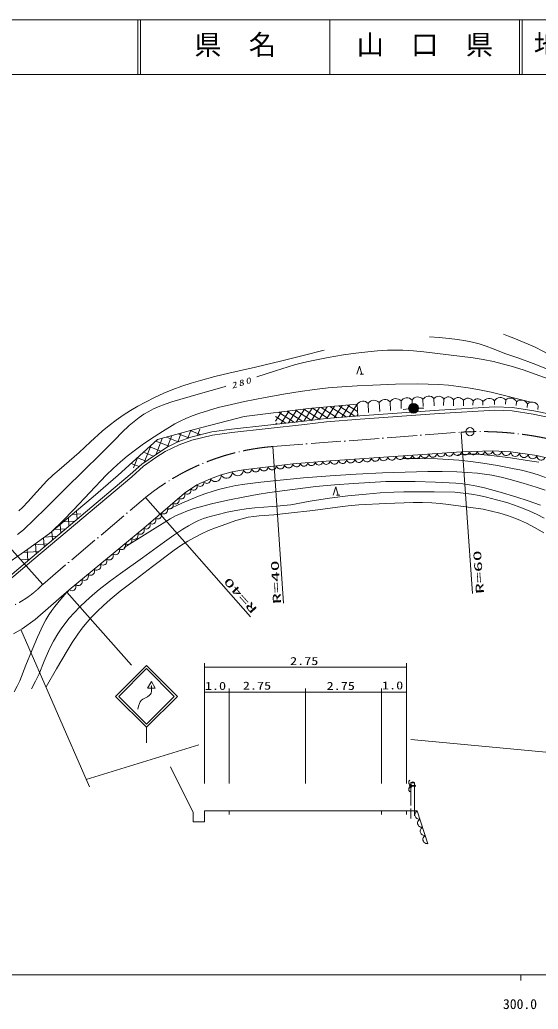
# Model space of a CAD drawing. Units: millimetres, scale not verified. Extents: x 62346 to 702346, y 5380 to 365380.
# Drawn here: x 298481 to 393522, y 184094 to 365380 of the extents above; entities that cross this region are included whole.
import ezdxf
from ezdxf.enums import TextEntityAlignment as Align

# ---------------------------------------------------------------- set-up
doc = ezdxf.new("R2010")
doc.units = ezdxf.units.MM
doc.header["$LTSCALE"] = 1000
for name, pattern in [('USER2', [7.000001, 5.508197, -0.688525, 0.114754, -0.688525]), ('USER3', [3, 2.360656, -0.295082, 0.04918, -0.295082]), ('USER4', [2, 1.2, -0.8]), ('USER5', [2.5, 1.875, -0.625])]:
    doc.linetypes.add(name, pattern=pattern)
for name, color, linetype, lineweight in [('S-SUV', 7, 'Continuous', 13), ('S-SUV-HICN', 1, 'Continuous', 13), ('S-SUV-LWCN', 7, 'Continuous', 13)]:
    doc.layers.add(name, color=color, linetype=linetype, lineweight=lineweight)
doc.styles.add('ＭＳ ゴシック', font='')
doc.styles.get('ＭＳ ゴシック').set_extended_font_data('MS Gothic')

# ---------------------------------------------------------------- blocks, each defined once
blk = doc.blocks.new('BUHIN2')
at = {"color": 7, "linetype": 'Continuous', "lineweight": 13}
blk.add_lwpolyline([(-700, -406), (0, 812), (696, -406), (-696, -406)], dxfattribs=at)
blk.add_circle((0, 0), 24.5, dxfattribs=at)
blk = doc.blocks.new('BUHIN15')
at = {"color": 7, "linetype": 'Continuous', "lineweight": 13}
blk.add_lwpolyline([(-569, -470), (-418, -566), (-258, -620), (-44, -654), (138, -619), (307, -551), (483, -405), (582, -252), (650, -80), (658, 137), (632, 302), (569, 470)], dxfattribs=at)
blk = doc.blocks.new('BUHIN16')
at = {"color": 7, "linetype": 'Continuous', "lineweight": 13}
blk.add_lwpolyline([(-532, -459), (-387, -547), (-234, -596), (-29, -623), (143, -586), (303, -518), (468, -376), (559, -228), (621, -63), (624, 143), (595, 300), (532, 459)], dxfattribs=at)
blk = doc.blocks.new('BUHIN17')
at = {"color": 7, "linetype": 'Continuous', "lineweight": 13}
blk.add_lwpolyline([(-577, -382), (-446, -486), (-302, -553), (-106, -605), (67, -590), (231, -544), (410, -425), (517, -292), (598, -139), (627, 62), (619, 219), (577, 382)], dxfattribs=at)
blk = doc.blocks.new('BUHIN18')
at = {"color": 7, "linetype": 'Continuous', "lineweight": 13}
blk.add_lwpolyline([(-618, -273), (-508, -395), (-381, -483), (-200, -565), (-32, -579), (134, -561), (325, -476), (450, -366), (553, -232), (613, -42), (631, 110), (618, 273)], dxfattribs=at)
blk = doc.blocks.new('BUHIN22')
at = {"color": 7, "linetype": 'Continuous', "lineweight": 13}
blk.add_lwpolyline([(-754, -91), (-676, -257), (-568, -393), (-401, -542), (-224, -612), (-40, -647), (193, -619), (363, -541), (518, -431), (645, -247), (714, -90), (754, 91)], dxfattribs=at)
blk = doc.blocks.new('BUHIN23')
at = {"color": 7, "linetype": 'Continuous', "lineweight": 13}
blk.add_lwpolyline([(-686, -55), (-622, -209), (-529, -336), (-383, -476), (-225, -546), (-60, -585), (153, -568), (310, -503), (454, -409), (576, -247), (644, -107), (686, 55)], dxfattribs=at)
blk = doc.blocks.new('BUHIN24')
at = {"color": 7, "linetype": 'Continuous', "lineweight": 13}
blk.add_lwpolyline([(-753, -52), (-684, -222), (-584, -362), (-425, -517), (-254, -596), (-73, -640), (161, -624), (334, -555), (493, -454), (628, -278), (705, -125), (753, 52)], dxfattribs=at)
blk = doc.blocks.new('BUHIN25')
at = {"color": 7, "linetype": 'Continuous', "lineweight": 13}
blk.add_lwpolyline([(-713, -19), (-655, -182), (-565, -319), (-422, -471), (-263, -553), (-94, -602), (127, -596), (293, -538), (447, -448), (582, -287), (660, -146), (713, 19)], dxfattribs=at)
blk = doc.blocks.new('BUHIN26')
at = {"color": 7, "linetype": 'Continuous', "lineweight": 13}
blk.add_lwpolyline([(-828, 49), (-777, -145), (-687, -313), (-537, -505), (-360, -615), (-169, -688), (87, -703), (286, -653), (474, -564), (646, -391), (751, -235), (828, -49)], dxfattribs=at)
blk = doc.blocks.new('BUHIN27')
at = {"color": 7, "linetype": 'Continuous', "lineweight": 13}
blk.add_lwpolyline([(-799, 110), (-765, -82), (-690, -251), (-559, -448), (-396, -568), (-217, -654), (31, -688), (227, -654), (416, -583), (596, -428), (710, -285), (799, -110)], dxfattribs=at)
blk = doc.blocks.new('BUHIN28')
at = {"color": 7, "linetype": 'Continuous', "lineweight": 13}
blk.add_lwpolyline([(-734, 182), (-721, -1), (-668, -166), (-565, -363), (-425, -491), (-267, -588), (-39, -645), (147, -633), (330, -584), (514, -458), (634, -336), (734, -182)], dxfattribs=at)
blk = doc.blocks.new('BUHIN31')
at = {"color": 7, "linetype": 'Continuous', "lineweight": 13}
blk.add_lwpolyline([(-244, 751), (-398, 638), (-515, 501), (-633, 300), (-669, 106), (-668, -89), (-593, -321), (-479, -479), (-335, -615), (-123, -708), (52, -747), (244, -751)], dxfattribs=at)
blk = doc.blocks.new('BUHIN32')
at = {"color": 7, "linetype": 'Continuous', "lineweight": 13}
blk.add_line((146, -746), (746, -746), dxfattribs=at)
blk.add_lwpolyline([(-458, -746), (0, 750), (458, -746)], dxfattribs=at)
blk = doc.blocks.new('BUHIN36')
at = {"color": 7, "linetype": 'Continuous', "lineweight": 13}
for radius in [896, 792, 688, 580, 477, 351, 243, 140, 27]:
    blk.add_circle((0, 0), radius, dxfattribs=at)
blk = doc.blocks.new('BUHIN33')
at = {"color": 7, "linetype": 'Continuous', "lineweight": 13}
for radius in [746, 22.5]:
    blk.add_circle((0, 0), radius, dxfattribs=at)

msp = doc.modelspace()

# ---------------------------------------------------------------- linework, layer by layer
at = {"layer": 'S-SUV'}
for p, q in [((702346, 365380), (62346, 365380)), ((320096, 365380), (320096, 355380)), ((320596, 365380), (320596, 355380)), ((355346, 365380), (355346, 355380)), ((390096, 365380), (390096, 355380)), ((390596, 365380), (390596, 355380)), ((62346, 355380), (702346, 355380)), ((368376, 295547), (368417, 294133)), ((370387, 295701), (370480, 294433)), ((372397, 295855), (372423, 294513)), ((374408, 296009), (374426, 294633)), ((376204, 295891), (376149, 294714)), ((378000, 295773), (378012, 294653)), ((379796, 295655), (379811, 294673)), ((381592, 295537), (381554, 294754)), ((385486, 295583), (385500, 294874)), ((387584, 295747), (387544, 294954)), ((339593, 292713), (351417, 294152)), ((347876, 293721), (346364, 291350)), ((349283, 293892), (347759, 291502)), ((348996, 293857), (351943, 291979)), ((350690, 294064), (349154, 291655)), ((350539, 294045), (353481, 292170)), ((352081, 294210), (350549, 291808)), ((351417, 294152), (360333, 294930)), ((353455, 294330), (351957, 291981)), ((352114, 294213), (355042, 292346)), ((354829, 294450), (353366, 292155)), ((353730, 294354), (356672, 292478)), ((356203, 294570), (354771, 292324)), ((355346, 294495), (358302, 292610)), ((357577, 294690), (356140, 292435)), ((356962, 294636), (359932, 292742)), ((358951, 294809), (357508, 292546)), ((358578, 294777), (360401, 293615)), ((360325, 294929), (358877, 292657)), ((360195, 294918), (360338, 294826)), ((360333, 294930), (360444, 292784)), ((360820, 292814), (375340, 293855)), ((362344, 295084), (362427, 293411)), ((364354, 295238), (364470, 293592)), ((366365, 295393), (366453, 293792)), ((369769, 294096), (368777, 293971)), ((371562, 294207), (372562, 294207)), ((375340, 293855), (385565, 294481)), ((385571, 293880), (375379, 293256)), ((383388, 295419), (383377, 294754)), ((385565, 294481), (388835, 294353)), ((388775, 293755), (385571, 293880)), ((392602, 293131), (388775, 293755)), ((388835, 294353), (392710, 293722)), ((389563, 295380), (389487, 294693)), ((391543, 295013), (391470, 294333)), ((392710, 293722), (395997, 293047)), ((393522, 294646), (393433, 293972)), ((330453, 290340), (339593, 292713)), ((345348, 292670), (347263, 291448)), ((346469, 293550), (345390, 291858)), ((345911, 293482), (348832, 291620)), ((347453, 293670), (350400, 291791)), ((350604, 291814), (354648, 292314)), ((354648, 292314), (360820, 292814)), ((360866, 292216), (354709, 291717)), ((360430, 293057), (360245, 292768)), ((375379, 293256), (360866, 292216)), ((395847, 292466), (392602, 293131)), ((323748, 288453), (330453, 290340)), ((329279, 288702), (329851, 290171)), ((329720, 290134), (331697, 289364)), ((331037, 289205), (331501, 290397)), ((333716, 289853), (337290, 290357)), ((337290, 290357), (350604, 291814)), ((350674, 291218), (337365, 289762)), ((345411, 291458), (345695, 291277)), ((354709, 291717), (350674, 291218)), ((316514, 281919), (323748, 288453)), ((323454, 285772), (324589, 288690)), ((325359, 288906), (327543, 288056)), ((326343, 289184), (325540, 287119)), ((327449, 288012), (328097, 289677)), ((327481, 288027), (329867, 288922)), ((327539, 289520), (329464, 288771)), ((330043, 288347), (327714, 287474)), ((329867, 288922), (333716, 289853)), ((333829, 289262), (330043, 288347)), ((337365, 289762), (333829, 289262)), ((379387, 289822), (381457, 260283)), ((321312, 284281), (322495, 287321)), ((322321, 287164), (324369, 286367)), ((323152, 285576), (325499, 287100)), ((323452, 288186), (325837, 287258)), ((327714, 287474), (325135, 286267)), ((325499, 287100), (327481, 288027)), ((344891, 287194), (346839, 258513)), ((319354, 283263), (320087, 285146)), ((320058, 285120), (321633, 284507)), ((320875, 283974), (323152, 285576)), ((323432, 285162), (321186, 283581)), ((321189, 286142), (322971, 285448)), ((325135, 286267), (323432, 285162)), ((355391, 284552), (379479, 286228)), ((379479, 286228), (385179, 286384)), ((385179, 286384), (388492, 286189)), ((388492, 286189), (393287, 285526)), ((393287, 285526), (397691, 284435)), ((318696, 282046), (320875, 283974)), ((318926, 284098), (320377, 283533)), ((321186, 283581), (319023, 281667)), ((337429, 282535), (339487, 282909)), ((339487, 282909), (348529, 284001)), ((348529, 284001), (355391, 284552)), ((300751, 266934), (318696, 282046)), ((319023, 281667), (301074, 266552)), ((311963, 277990), (316514, 281919)), ((330967, 280194), (333437, 281288)), ((333437, 281288), (335371, 282005)), ((335371, 282005), (337429, 282535)), ((328659, 278666), (330967, 280194)), ((303916, 271242), (311963, 277990)), ((321207, 272243), (328659, 278666)), ((321531, 277856), (340752, 255983)), ((302679, 261934), (289133, 277059)), ((307384, 274150), (307489, 272608)), ((308115, 274764), (309659, 274869)), ((308890, 275413), (308994, 273876)), ((304802, 271985), (306920, 272129)), ((305878, 272888), (305984, 271340)), ((306459, 273374), (308569, 273518)), ((307549, 260955), (321207, 272243)), ((303916, 271242), (299949, 268403)), ((302859, 270486), (302973, 268805)), ((302999, 270586), (305271, 270741)), ((304373, 271625), (304478, 270073)), ((294893, 264864), (299949, 268403)), ((299823, 268315), (299963, 266266)), ((301028, 269175), (303622, 269352)), ((301341, 269399), (301468, 267537)), ((295849, 262780), (300751, 266934)), ((301074, 266552), (296165, 262392)), ((298626, 266459), (300327, 266575)), ((299035, 267763), (301973, 267963)), ((301302, 255520), (307549, 260955)), ((307120, 260502), (318966, 247155)), ((298923, 253786), (301302, 255520)), ((297310, 252898), (298923, 253786)), ((298704, 253694), (311247, 224856)), ((321710, 247074), (316053, 241418)), ((327367, 241418), (321710, 247074)), ((332318, 247489), (332318, 225473)), ((332318, 246760), (369392, 246760)), ((369392, 247489), (369392, 225473)), ((316619, 241418), (321710, 246509)), ((326801, 241418), (321710, 246509)), ((316053, 241418), (321710, 235761)), ((321710, 236326), (316619, 241418)), ((321710, 235761), (327367, 241418)), ((321710, 236326), (326801, 241418)), ((332318, 242186), (336891, 242186)), ((336891, 242843), (336891, 225473)), ((336891, 242186), (350855, 242186)), ((350855, 242843), (350855, 225473)), ((350855, 242186), (364819, 242186)), ((364819, 242843), (364819, 225473)), ((369392, 242186), (364819, 242186)), ((321710, 235761), (321710, 232901)), ((310681, 226158), (331278, 232515)), ((370166, 233533), (444232, 226493)), ((330268, 220146), (326082, 228520)), ((369980, 226088), (369780, 225887)), ((369780, 225887), (369780, 225463)), ((369780, 225463), (370062, 225181)), ((370062, 224855), (369780, 224573)), ((369999, 226068), (369807, 225876)), ((369807, 225876), (369807, 225474)), ((369807, 225474), (370089, 225192)), ((370089, 224844), (369807, 224562)), ((369999, 226068), (369980, 226088)), ((370062, 225122), (369984, 225122)), ((369984, 225122), (369984, 224914)), ((369984, 224914), (370062, 224914)), ((370062, 225181), (370062, 224855)), ((370089, 225228), (370293, 225228)), ((370089, 225228), (370089, 224808)), ((370089, 224808), (370293, 224808)), ((370177, 225618), (370177, 225228)), ((370177, 225618), (370862, 225618)), ((370862, 225588), (370177, 225588)), ((370177, 221418), (370177, 224808)), ((370293, 224808), (370293, 225228)), ((370862, 225618), (370862, 221418)), ((370862, 224898), (370882, 224898)), ((370882, 225138), (370882, 224898)), ((370882, 225122), (370978, 225122)), ((370882, 224914), (370978, 224914)), ((370978, 224914), (370978, 225122)), ((371001, 224958), (371001, 225078)), ((369780, 224573), (369780, 224149)), ((369780, 224149), (369980, 223949)), ((369807, 224562), (369807, 224160)), ((369807, 224160), (369999, 223968)), ((369999, 223968), (369980, 223949)), ((330268, 220146), (330268, 218443)), ((332318, 220431), (371346, 220431)), ((332318, 220431), (332318, 218443)), ((336891, 220431), (336891, 219791)), ((364819, 220431), (364819, 219791)), ((369392, 220431), (369392, 219791)), ((371346, 220431), (373299, 214425)), ((330268, 218443), (332318, 218443)), ((62346, 190379), (601346, 190379)), ((390346, 190380), (390346, 189379))]:
    msp.add_line(p, q, dxfattribs=at)
at = {"layer": 'S-SUV', "linetype": 'USER2'}
for p, q in [((344891, 287194), (379387, 289822)), ((302679, 261934), (321531, 277856))]:
    msp.add_line(p, q, dxfattribs=at)
at = {"layer": 'S-SUV', "linetype": 'USER3'}
msp.add_line((371063, 225018), (369844, 225018), dxfattribs=at)
at = {"layer": 'S-SUV', "linetype": 'USER4'}
for p, q in [((370062, 225078), (371001, 225078)), ((370062, 224958), (371001, 224958)), ((370862, 225138), (370882, 225138))]:
    msp.add_line(p, q, dxfattribs=at)
at = {"layer": 'S-SUV', "linetype": 'USER5'}
for p, q in [((370177, 219018), (370177, 221418)), ((370862, 221418), (370862, 219018))]:
    msp.add_line(p, q, dxfattribs=at)
at = {"layer": 'S-SUV'}
for points in [[(337429, 282535), (337549, 282312), (337709, 282134), (337950, 281944), (338199, 281862), (338455, 281829), (338774, 281887), (339002, 282008), (339206, 282173), (339365, 282436), (339447, 282658), (339487, 282909)], [(333437, 281288), (333592, 281092), (333778, 280947), (334046, 280804), (334301, 280767), (334555, 280779), (334855, 280890), (335055, 281047), (335225, 281242), (335334, 281524), (335376, 281754), (335371, 282005)], [(335371, 282005), (335509, 281788), (335684, 281619), (335943, 281445), (336201, 281380), (336463, 281365), (336782, 281447), (337004, 281586), (337198, 281768), (337341, 282046), (337407, 282277), (337429, 282535)], [(320149, 239049), (320257, 239612), (320418, 240136), (320560, 240412), (320751, 240653), (321055, 240893), (321417, 241099), (321871, 241338), (322264, 241612), (322427, 241796), (322539, 242015), (322619, 242339), (322644, 242710), (322638, 243014), (322622, 243326)]]:
    msp.add_lwpolyline(points, dxfattribs=at)
for centre, radius, start, end in [((361397, 294243), 1267, 41.63379, 147.13678), ((363408, 294397), 1267, 41.63379, 147.13678), ((365418, 294551), 1267, 41.63379, 147.13678), ((367429, 294705), 1267, 41.63379, 147.13678), ((369440, 294859), 1267, 41.63379, 147.13678), ((371451, 295014), 1267, 41.63379, 147.13678), ((373461, 295168), 1267, 41.63379, 147.13678), ((375262, 295277), 1125, 33.11134, 139.37155), ((377058, 295159), 1125, 33.11134, 139.37155), ((378854, 295041), 1125, 33.11134, 139.37155), ((380650, 294923), 1125, 33.11134, 139.37155), ((382446, 294805), 1125, 33.11134, 139.37155), ((384504, 294647), 1357, 43.6248, 145.30952), ((386601, 294811), 1357, 43.6248, 145.30952), ((388434, 294813), 1263, 26.66922, 132.32065), ((390414, 294446), 1263, 26.66922, 132.32065), ((392393, 294079), 1263, 26.66922, 132.32065), ((370519, 225126), 600, 55.14511, 124.85489)]:
    msp.add_arc(centre, radius, start, end, dxfattribs=at)
at = {"layer": 'S-SUV', "linetype": 'USER2'}
for centre, radius, start, end in [((382951, 231051), 58879, 56.74789, 93.47018), ((348336, 244688), 42645, 94.63336, 128.94312), ((289580, 274459), 18122, 210.48796, 316.2836)]:
    msp.add_arc(centre, radius, start, end, dxfattribs=at)
at = {"layer": 'S-SUV-HICN'}
for points in [[(341954, 299940), (345378, 301065), (348825, 302134), (350535, 302577), (352259, 302961), (355039, 303491), (357837, 303962), (360068, 304295), (362314, 304569), (364086, 304730), (365870, 304830), (367296, 304860), (368731, 304829), (370633, 304719), (372535, 304549), (377072, 304012), (381599, 303416), (383453, 303121), (385295, 302768), (386943, 302368), (388588, 301907), (390772, 301218), (392952, 300468), (395545, 299527)], [(298084, 271046), (299135, 271949), (301194, 273878), (303222, 275861), (306762, 279359), (310306, 282875), (313145, 285661), (315946, 288496), (317219, 289780), (318542, 291027), (319430, 291787), (320359, 292503), (321218, 293093), (322109, 293631), (322968, 294080), (323861, 294478), (325105, 294946), (326372, 295359), (331162, 296774), (335962, 298133), (336116, 298177), (336279, 298224)], [(368663, 284989), (371846, 284987), (375034, 284926), (376999, 284832), (378970, 284677), (381174, 284430), (383373, 284124), (386080, 283690), (388786, 283195), (390457, 282834), (392123, 282412), (393495, 282004), (394850, 281538)]]:
    msp.add_lwpolyline(points, dxfattribs=at)
at = {"layer": 'S-SUV-LWCN'}
for points in [[(395220, 301393), (392600, 302398), (389951, 303351), (387608, 304186), (385281, 305079), (383998, 305557), (382691, 305980), (381489, 306294), (380272, 306550), (378745, 306800), (377193, 306993), (375389, 307166), (373578, 307312)], [(431771, 278099), (430164, 279188), (428596, 280323), (427547, 281166), (426535, 282055), (423097, 285428), (419623, 288751), (418260, 289939), (416857, 291081), (414964, 292525), (413035, 293921), (411068, 295277), (409061, 296589), (406991, 297861), (404891, 299081), (400490, 301422), (396079, 303775), (394463, 304631), (392812, 305437), (390946, 306255), (389045, 307023), (388093, 307393), (387140, 307760)], [(298285, 275405), (298982, 276040), (300032, 277123), (301024, 278232), (302207, 279568), (303445, 280876), (304555, 281928), (305704, 282935), (307552, 284496), (309360, 286102), (311456, 288076), (313600, 290014), (314869, 291053), (316176, 292045), (317453, 292941), (318772, 293792), (320134, 294592), (321536, 295345), (323206, 296168), (324911, 296941), (326536, 297620), (328190, 298246), (329897, 298811), (331622, 299319), (334215, 299997), (336823, 300617), (341688, 301732), (346550, 302883), (350416, 303859), (354276, 304864)], [(304373, 271625), (306383, 273574), (308356, 275571), (311321, 278781), (314339, 281959), (315610, 283192), (316921, 284380), (318170, 285425), (319456, 286424), (320930, 287489), (322445, 288511), (324663, 289942), (326921, 291327), (327901, 291862), (328909, 292343), (330100, 292832), (331315, 293266), (333083, 293818), (334867, 294312), (337274, 294905), (339694, 295439), (343440, 296178), (347195, 296857), (349856, 297291), (352525, 297665), (355027, 297941), (357535, 298158), (360356, 298336), (363192, 298456), (367329, 298587), (371466, 298659), (373365, 298636), (375272, 298554), (377086, 298415), (378894, 298216), (380675, 297958), (382454, 297640), (384888, 297126), (387320, 296550), (389744, 295940), (392163, 295313)], [(378795, 285698), (380533, 285765), (382270, 285771), (383616, 285699), (384960, 285567), (388455, 285108), (391950, 284588), (393633, 284298)], [(325533, 275611), (328214, 276806), (330921, 277946), (332405, 278518), (333909, 279032), (335156, 279395), (336419, 279699), (338069, 280021), (339731, 280284), (342658, 280658), (345599, 280973), (350487, 281438), (355378, 281842), (360157, 282134), (364950, 282367), (369107, 282513), (373276, 282599), (375942, 282597), (378618, 282534), (380505, 282443), (382388, 282293), (383696, 282135), (384995, 281917), (386704, 281550), (388402, 281125), (390783, 280467), (393144, 279751), (394825, 279194)], [(317594, 268674), (321810, 271329), (326063, 273945), (327052, 274464), (328068, 274930), (329257, 275402), (330477, 275821), (332030, 276279), (333597, 276679), (336650, 277358), (339725, 277981), (341976, 278389), (344237, 278738), (348482, 279323), (352734, 279848), (356194, 280159), (359671, 280411), (362630, 280615), (365601, 280760), (368289, 280788), (370979, 280755), (374706, 280644), (378446, 280472), (379690, 280363), (380926, 280194), (382297, 279926), (383659, 279598), (386544, 278806), (389418, 277955), (391675, 277237), (393914, 276460)], [(300616, 242819), (301363, 244176), (302057, 245560), (302976, 247849), (303955, 250123), (304685, 251501), (305466, 252847), (306071, 253785), (306733, 254699), (307560, 255726), (308434, 256716), (309494, 257820), (310596, 258881), (311789, 259946), (313028, 260971), (314959, 262472), (316927, 263926), (320988, 266815), (325039, 269735), (326693, 270927), (328390, 272075), (329387, 272684), (330414, 273240), (331272, 273641), (332153, 273986), (333362, 274367), (334590, 274692), (336508, 275137), (338437, 275523), (339993, 275784), (341556, 275985), (344863, 276228), (348161, 276531), (351714, 277164), (355268, 277735), (358618, 278131), (361986, 278467), (364523, 278684), (367075, 278841), (368881, 278890), (370697, 278880), (374472, 278872), (378243, 278804), (379755, 278664), (381271, 278462), (382670, 278219), (384054, 277918), (385900, 277444), (387740, 276909), (389192, 276437), (390627, 275908), (391983, 275343), (393325, 274718), (394620, 274047)], [(303289, 243152), (305189, 246462), (307145, 249749), (308112, 251291), (309129, 252799), (309929, 253885), (310777, 254935), (311691, 255969), (312648, 256963), (313814, 258070), (315021, 259134), (316903, 260683), (318822, 262183), (322808, 265181), (326783, 268213), (328005, 269048), (329268, 269838), (330512, 270539), (331785, 271187), (333064, 271776), (334375, 272313), (336230, 272996), (338112, 273625), (339235, 273954), (340371, 274225), (341373, 274394), (342385, 274503), (345060, 274699), (347724, 274954), (352218, 275479), (356709, 276064), (358653, 276308), (360611, 276493), (365590, 276736), (370579, 276920), (372298, 276922), (374026, 276864), (375558, 276739), (377094, 276553), (380278, 276162), (383448, 275712), (384977, 275363), (386494, 274955), (387866, 274545), (389225, 274075), (390297, 273640), (391353, 273146), (392951, 272300), (394524, 271398)], [(297439, 242271), (298002, 243258), (298514, 244280), (299594, 247126), (300732, 249952), (301721, 252233), (302767, 254496), (303249, 255441), (303786, 256363), (304329, 257150), (304921, 257902), (306021, 259196), (307120, 260502)], [(307549, 260955), (307350, 260718), (307144, 260475)]]:
    msp.add_lwpolyline(points, dxfattribs=at)

# ---------------------------------------------------------------- block references
at = {"layer": 'S-SUV'}
for name, p in [('BUHIN32', (360732, 301195)), ('BUHIN36', (370662, 294207)), ('BUHIN33', (381001, 289925)), ('BUHIN24', (356144, 284604)), ('BUHIN24', (357649, 284709)), ('BUHIN24', (359155, 284814)), ('BUHIN24', (360660, 284918)), ('BUHIN24', (362166, 285023)), ('BUHIN24', (363671, 285128)), ('BUHIN24', (365177, 285233)), ('BUHIN24', (366682, 285337)), ('BUHIN24', (368188, 285442)), ('BUHIN24', (369693, 285547)), ('BUHIN24', (371199, 285652)), ('BUHIN24', (372704, 285756)), ('BUHIN24', (374210, 285861)), ('BUHIN24', (375715, 285966)), ('BUHIN24', (377221, 286071)), ('BUHIN24', (378726, 286175)), ('BUHIN25', (380192, 286247)), ('BUHIN25', (381617, 286286)), ('BUHIN25', (383042, 286325)), ('BUHIN25', (384467, 286364)), ('BUHIN26', (386008, 286335)), ('BUHIN26', (387664, 286237)), ('BUHIN27', (389292, 286078)), ('BUHIN27', (390890, 285857)), ('BUHIN27', (392488, 285637)), ('BUHIN28', (394021, 285344)), ('BUHIN22', (340240, 283000)), ('BUHIN22', (341747, 283182)), ('BUHIN22', (343254, 283364)), ('BUHIN22', (344761, 283546)), ('BUHIN22', (346269, 283728)), ('BUHIN22', (347776, 283910)), ('BUHIN23', (349215, 284056)), ('BUHIN23', (350588, 284166)), ('BUHIN23', (351960, 284276)), ('BUHIN23', (353332, 284386)), ('BUHIN23', (354705, 284497)), ('BUHIN18', (332820, 281014)), ('BUHIN17', (329236, 279048)), ('BUHIN17', (330390, 279812)), ('BUHIN18', (331584, 280467)), ('BUHIN32', (356399, 279046)), ('BUHIN16', (327062, 277290)), ('BUHIN16', (328127, 278207)), ('BUHIN16', (324933, 275454)), ('BUHIN16', (325998, 276372)), ('BUHIN16', (322804, 273619)), ('BUHIN16', (323869, 274537)), ('BUHIN15', (320638, 271772)), ('BUHIN16', (321739, 272701)), ('BUHIN15', (318362, 269891)), ('BUHIN15', (319500, 270832)), ('BUHIN15', (316085, 268010)), ('BUHIN15', (317223, 268950)), ('BUHIN15', (313809, 266128)), ('BUHIN15', (314947, 267069)), ('BUHIN15', (311533, 264247)), ('BUHIN15', (312671, 265188)), ('BUHIN15', (310395, 263306)), ('BUHIN15', (308118, 261425)), ('BUHIN15', (309257, 262366)), ('BUHIN2', (322622, 243326)), ('BUHIN31', (371590, 219680)), ('BUHIN31', (372078, 218179)), ('BUHIN31', (372566, 216677)), ('BUHIN31', (373055, 215176))]:
    msp.add_blockref(name, p, dxfattribs=at)

# ---------------------------------------------------------------- texts
at = {"layer": 'S-SUV', "style": 'ＭＳ ゴシック'}
for s, height, p in [('県\u3000名', 3666, (330471, 357880)), ('山\u3000口\u3000県', 3666, (360221, 357880)), ('地 名', 3666, (392725, 357880)), ('300.0', 1833, (387065, 183574))]:
    msp.add_text(s, height=height, dxfattribs=at).set_placement(p, align=Align.BOTTOM_LEFT)
at = {"layer": 'S-SUV', "style": 'ＭＳ ゴシック', "width": 2}
for s, rotation, p in [('R=60', 94.1, (384027, 260287)), ('R=40', 93.3, (346819, 258423)), ('R=40', 131.9, (342440, 257717))]:
    msp.add_text(s, height=1466, rotation=rotation, dxfattribs=at).set_placement(p, align=Align.BOTTOM_LEFT)
at = {"layer": 'S-SUV', "style": 'ＭＳ ゴシック', "width": 1.3}
for s, p in [('2.75', (348031, 246714)), ('1.0', (332409, 242160)), ('2.75', (339377, 242205)), ('2.75', (354726, 242160)), ('1.0', (364883, 242251))]:
    msp.add_text(s, height=1466, dxfattribs=at).set_placement(p, align=Align.BOTTOM_LEFT)
at = {"layer": 'S-SUV', "insert": (337430, 297763), "char_height": 1100, "attachment_point": 7, "rotation": 16.8, "style": 'ＭＳ ゴシック'}
msp.add_mtext('\\T1.33;\\W1.35;\\Q15;280', dxfattribs=at)

doc.saveas('drawing.dxf')
